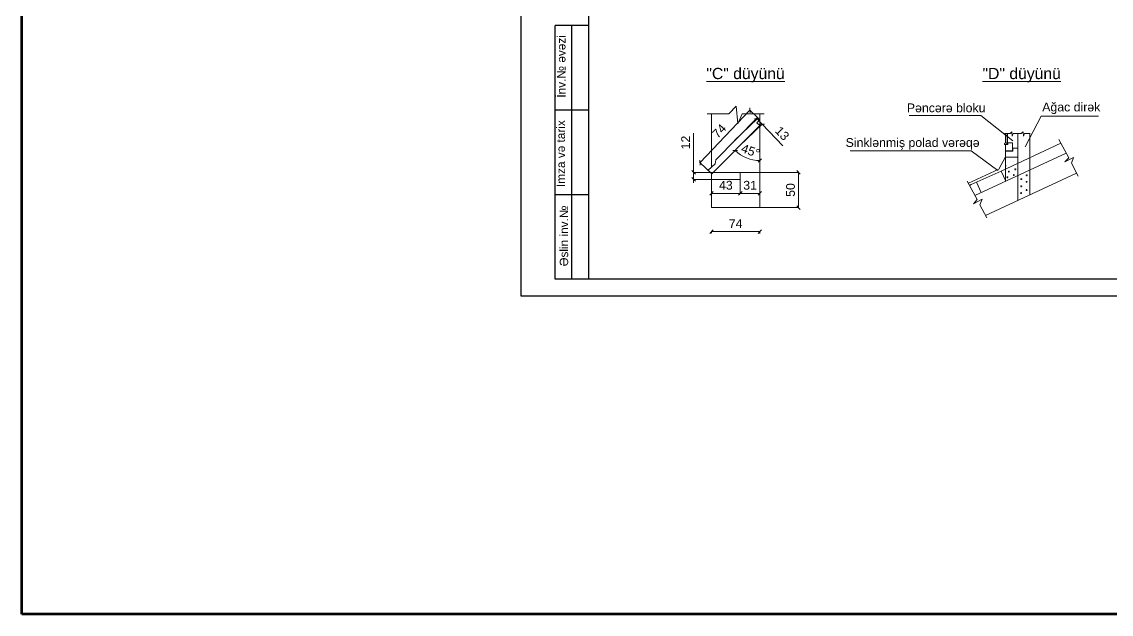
# Model space of a CAD drawing. Header units: millimetres. Extents: x 120281 to 1416367021, y -641565767 to 918373.
# Drawn here: x 1074033 to 1104976, y 605936 to 622770 of the extents above; entities that cross this region are included whole.
import ezdxf

# ---------------------------------------------------------------- set-up
doc = ezdxf.new("R2010")
doc.units = ezdxf.units.MM
for name, color, linetype, lineweight in [('oxlar', 150, 'Continuous', 20), ('перегородка', 130, 'Continuous', 20), ('размер', 90, 'Continuous', 40), ('размер 1', 6, 'Continuous', 15)]:
    doc.layers.add(name, color=color, linetype=linetype, lineweight=lineweight)
doc.styles.add('ARIAL', font='arial.ttf')
doc.styles.get("Standard").update_dxf_attribs({"font": 'arial.ttf'})
doc.dimstyles.new('OLCU OXU XARICI', dxfattribs={"dimtxt": 250, "dimasz": 100, "dimexe": 1.25, "dimexo": 0.625, "dimgap": 100, "dimtad": 1, "dimtxsty": 'Standard', "dimblk": 'OBLIQUE', "dimcen": 2.5, "dimadec": 0, "dimazin": 0, "dimtfac": 1, "dimtmove": 0, "dimatfit": 3, "dimldrblk": 'OBLIQUE', "dimfxl": 1, "dimlwd": 9, "dimlwe": 9, "dimarcsym": 0})

# ---------------------------------------------------------------- blocks, each defined once
blk = doc.blocks.new('_Oblique')
at = {"color": 0, "linetype": 'ByBlock', "lineweight": -2}
blk.add_line((-0.5, -0.5), (0.5, 0.5), dxfattribs=at)
blk = doc.blocks.new('*D610')
at = {"layer": 'Defpoints', "color": 0, "lineweight": 53, "transparency": 16777216}
for p in [(1094716, 620255), (1094930, 620050), (1093632, 618448)]:
    blk.add_point(p, dxfattribs=at)
at = {"layer": 'oxlar', "color": 0, "lineweight": 9, "transparency": 16777216}
for p, q in [((1093297, 618769), (1094716, 620255)), ((1094930, 620050), (1094715, 620256)), ((1093632, 618449), (1093296, 618769))]:
    blk.add_line(p, q, dxfattribs=at)
at = {"layer": 'oxlar', "color": 0, "lineweight": 9, "transparency": 16777216, "xscale": 100, "yscale": 100, "zscale": 100}
for p, rotation in [((1094716, 620255), 46.32763180783252), ((1093297, 618769), 226.3276318078325)]:
    blk.add_blockref('_Oblique', p, dxfattribs=dict(at, rotation=rotation))
at = {"layer": 'oxlar', "color": 0, "transparency": 16777216, "insert": (1093843, 619667), "char_height": 250, "attachment_point": 5, "rotation": 46.3276}
blk.add_mtext('74', dxfattribs=at)
blk = doc.blocks.new('*D617')
at = {"layer": 'Defpoints', "color": 0, "lineweight": 53, "transparency": 16777216}
for p in [(1094965, 618490), (1096096, 618490), (1094909, 617490)]:
    blk.add_point(p, dxfattribs=at)
at = {"layer": 'oxlar', "color": 0, "lineweight": 9, "transparency": 16777216}
for p, q in [((1094966, 618490), (1096097, 618490)), ((1096096, 617490), (1096096, 618490)), ((1094910, 617490), (1096097, 617490))]:
    blk.add_line(p, q, dxfattribs=at)
at = {"layer": 'oxlar', "color": 0, "lineweight": 9, "transparency": 16777216, "xscale": 100, "yscale": 100, "zscale": 100}
for p, rotation in [((1096096, 618490), 90), ((1096096, 617490), 270)]:
    blk.add_blockref('_Oblique', p, dxfattribs=dict(at, rotation=rotation))
at = {"layer": 'oxlar', "color": 0, "transparency": 16777216, "insert": (1095868, 617990), "char_height": 250, "attachment_point": 5, "rotation": 90}
blk.add_mtext('50', dxfattribs=at)
blk = doc.blocks.new('*D618')
at = {"layer": 'Defpoints', "color": 0, "lineweight": 53, "transparency": 16777216}
for p in [(1093621, 616765), (1094996, 616809), (1094996, 616754)]:
    blk.add_point(p, dxfattribs=at)
at = {"layer": 'oxlar', "color": 0, "lineweight": 9, "transparency": 16777216}
for p, q in [((1093621, 616766), (1093621, 616810)), ((1093621, 616809), (1094996, 616809)), ((1094996, 616754), (1094996, 616810))]:
    blk.add_line(p, q, dxfattribs=at)
at = {"layer": 'oxlar', "color": 0, "lineweight": 9, "transparency": 16777216, "xscale": 100, "yscale": 100, "zscale": 100, "rotation": 180}
blk.add_blockref('_Oblique', (1093621, 616809), dxfattribs=at)
at = {"layer": 'oxlar', "color": 0, "lineweight": 9, "transparency": 16777216, "xscale": 100, "yscale": 100, "zscale": 100}
blk.add_blockref('_Oblique', (1094996, 616809), dxfattribs=at)
at = {"layer": 'oxlar', "color": 0, "transparency": 16777216, "insert": (1094309, 617034), "char_height": 250, "attachment_point": 5}
blk.add_mtext('74', dxfattribs=at)
blk = doc.blocks.new('*D619')
at = {"layer": 'Defpoints', "color": 0, "lineweight": 53, "transparency": 16777216}
for p in [(1094442, 618411), (1093621, 617832), (1094442, 617895)]:
    blk.add_point(p, dxfattribs=at)
at = {"layer": 'oxlar', "color": 0, "lineweight": 9, "transparency": 16777216}
for p, q in [((1094442, 618410), (1094442, 617894)), ((1093621, 617833), (1093621, 617896)), ((1093621, 617895), (1094442, 617895))]:
    blk.add_line(p, q, dxfattribs=at)
at = {"layer": 'oxlar', "color": 0, "lineweight": 9, "transparency": 16777216, "xscale": 100, "yscale": 100, "zscale": 100, "rotation": 180}
blk.add_blockref('_Oblique', (1093621, 617895), dxfattribs=at)
at = {"layer": 'oxlar', "color": 0, "lineweight": 9, "transparency": 16777216, "xscale": 100, "yscale": 100, "zscale": 100}
blk.add_blockref('_Oblique', (1094442, 617895), dxfattribs=at)
at = {"layer": 'oxlar', "color": 0, "transparency": 16777216, "insert": (1094031, 618123), "char_height": 250, "attachment_point": 5}
blk.add_mtext('43', dxfattribs=at)
blk = doc.blocks.new('*D620')
at = {"layer": 'Defpoints', "color": 0, "lineweight": 53, "transparency": 16777216}
for p in [(1094442, 618411), (1094996, 617944), (1094996, 617895)]:
    blk.add_point(p, dxfattribs=at)
at = {"layer": 'oxlar', "color": 0, "lineweight": 9, "transparency": 16777216}
for p, q in [((1094442, 618410), (1094442, 617894)), ((1094996, 617943), (1094996, 617894)), ((1094442, 617895), (1094996, 617895))]:
    blk.add_line(p, q, dxfattribs=at)
at = {"layer": 'oxlar', "color": 0, "lineweight": 9, "transparency": 16777216, "xscale": 100, "yscale": 100, "zscale": 100, "rotation": 180}
blk.add_blockref('_Oblique', (1094442, 617895), dxfattribs=at)
at = {"layer": 'oxlar', "color": 0, "lineweight": 9, "transparency": 16777216, "xscale": 100, "yscale": 100, "zscale": 100}
blk.add_blockref('_Oblique', (1094996, 617895), dxfattribs=at)
at = {"layer": 'oxlar', "color": 0, "transparency": 16777216, "insert": (1094719, 618123), "char_height": 250, "attachment_point": 5}
blk.add_mtext('31', dxfattribs=at)
blk = doc.blocks.new('*D621')
at = {"layer": 'Defpoints', "color": 0, "lineweight": 53, "transparency": 16777216}
for p in [(1095059, 619862), (1094277, 619392), (1094420, 619245)]:
    blk.add_point(p, dxfattribs=at)
at = {"layer": 'oxlar', "color": 0, "lineweight": 9, "transparency": 16777216}
for p, q in [((1094278, 619393), (1094918, 620010)), ((1094420, 619245), (1095060, 619863)), ((1094917, 620009), (1095059, 619862)), ((1095059, 619862), (1095652, 619248))]:
    blk.add_line(p, q, dxfattribs=at)
at = {"layer": 'oxlar', "color": 0, "lineweight": 9, "transparency": 16777216, "xscale": 100, "yscale": 100, "zscale": 100}
for p, rotation in [((1094917, 620009), 133.9831385577278), ((1095059, 619862), 313.9831385577278)]:
    blk.add_blockref('_Oblique', p, dxfattribs=dict(at, rotation=rotation))
at = {"layer": 'oxlar', "color": 0, "transparency": 16777216, "insert": (1095630, 619598), "char_height": 250, "attachment_point": 5, "rotation": 313.9831}
blk.add_mtext('13', dxfattribs=at)
blk = doc.blocks.new('*D622')
at = {"layer": 'Defpoints', "color": 0, "lineweight": 53, "transparency": 16777216}
for p in [(1093114, 618490), (1094190, 618291), (1094483, 618490)]:
    blk.add_point(p, dxfattribs=at)
at = {"layer": 'oxlar', "color": 0, "lineweight": 9, "transparency": 16777216}
for p, q in [((1093114, 618490), (1093114, 619605)), ((1094482, 618490), (1093113, 618490)), ((1094189, 618291), (1093113, 618291)), ((1093114, 618291), (1093114, 618490)), ((1093114, 618291), (1093114, 618191))]:
    blk.add_line(p, q, dxfattribs=at)
at = {"layer": 'oxlar', "color": 0, "lineweight": 9, "transparency": 16777216, "xscale": 100, "yscale": 100, "zscale": 100}
for p, rotation in [((1093114, 618490), 270), ((1093114, 618291), 90)]:
    blk.add_blockref('_Oblique', p, dxfattribs=dict(at, rotation=rotation))
at = {"layer": 'oxlar', "color": 0, "transparency": 16777216, "insert": (1092889, 619339), "char_height": 250, "attachment_point": 5, "rotation": 90}
blk.add_mtext('12', dxfattribs=at)
blk = doc.blocks.new('*D628')
at = {"layer": 'Defpoints', "color": 0, "lineweight": 53, "transparency": 16777216}
for p in [(1094996, 619823), (1094500, 618960), (1093632, 618448), (1094996, 618487)]:
    blk.add_point(p, dxfattribs=at)
at = {"layer": 'oxlar', "color": 0, "lineweight": 9, "transparency": 16777216}
for p, q in [((1093632, 618449), (1094296, 619117)), ((1094996, 618488), (1094996, 618829))]:
    blk.add_line(p, q, dxfattribs=at)
blk.add_arc((1094996, 619823), 996, 225.2218, 270, dxfattribs=at)
at = {"layer": 'oxlar', "color": 0, "lineweight": 9, "transparency": 16777216, "xscale": 100, "yscale": 100, "zscale": 100}
for p, rotation in [((1094295, 619116), 135.2217863401723), ((1094996, 618827), 1.199e-12)]:
    blk.add_blockref('_Oblique', p, dxfattribs=dict(at, rotation=rotation))
at = {"layer": 'oxlar', "color": 0, "transparency": 16777216, "insert": (1094733, 619101), "char_height": 250, "attachment_point": 5, "rotation": 340.018}
blk.add_mtext('45°', dxfattribs=at)

msp = doc.modelspace()

# ---------------------------------------------------------------- linework, layer by layer
at = {"color": 3, "lineweight": 106}
msp.add_lwpolyline([(1074032.97345, 917284.32713), (1142049.03488, 917284.32713), (1142049.03488, 605936.3661), (1074032.97345, 605936.3661)], close=True, dxfattribs=at)
at = {"layer": 'oxlar', "color": 0}
for p, q in [((1093497.60551, 620153.04293), (1094117.65489, 620153.04293)), ((1093621.00749, 618637.05494), (1093621.00749, 620153.04293)), ((1094117.65489, 620153.04293), (1094327.28415, 620371.38418)), ((1094327.28415, 620371.38418), (1094375.52257, 619879.35229)), ((1094371.6961, 619870.53721), (1094494.32688, 620153.04293)), ((1094494.32688, 620153.04293), (1095117.08564, 620153.04293)), ((1094996.00749, 620153.04293), (1094996.00749, 618487.07543)), ((1101268.99949, 620111.21596), (1099241.69061, 620111.21596)), ((1102181.47853, 619383.17418), (1101268.99949, 620111.21596)), ((1094996.69932, 619823.70136), (1093632.01676, 618448.41259)), ((1094931.93216, 620048.09605), (1093743.80638, 618850.73624)), ((1094994.55317, 619982.1575), (1094912.40328, 619899.0499)), ((1094914.80401, 619900.13541), (1094996.00749, 619819.55817)), ((1094930.49071, 620049.61387), (1094996.00749, 619980.62613)), ((1102533.85458, 619212.95511), (1102988.8807, 620083.6841)), ((1102988.8807, 620083.6841), (1104617.73769, 620083.6841)), ((1101946.55965, 619592.36816), (1102101.57199, 619592.36816)), ((1101977.41014, 619324.44902), (1101977.41014, 619592.36816)), ((1101977.41014, 619324.44902), (1101977.41014, 619592.36816)), ((1102018.37885, 619592.36816), (1102018.37885, 619288.0276)), ((1102018.37885, 619564.95076), (1102034.80272, 619573.75675)), ((1102018.37885, 619556.21487), (1102034.80272, 619565.02087)), ((1102018.37885, 619517.95587), (1102034.80272, 619526.76186)), ((1102018.37885, 619509.21998), (1102034.80272, 619518.02598)), ((1102034.80272, 619592.36816), (1102034.80272, 619288.0276)), ((1102101.57199, 619592.36816), (1102153.97931, 619646.95348)), ((1102153.97931, 619646.95348), (1102166.03891, 619523.9455)), ((1102165.08229, 619521.74173), (1102195.73999, 619592.36816)), ((1102195.73999, 619592.36816), (1102351.42968, 619592.36816)), ((1102267.23955, 619592.36816), (1102422.2519, 619592.36816)), ((1102320.75584, 619592.36816), (1102320.75584, 617695.36477)), ((1102321.16014, 619592.36816), (1102321.16014, 618926.67374)), ((1102422.2519, 619592.36816), (1102474.65921, 619646.95348)), ((1102474.65921, 619646.95348), (1102486.71882, 619523.9455)), ((1102485.7622, 619521.74173), (1102516.41989, 619592.36816)), ((1102516.41989, 619592.36816), (1102672.10958, 619592.36816)), ((1102664.10154, 619592.36816), (1102664.10154, 617855.04101)), ((1103545.4628, 619318.07433), (1101847.67258, 618528.5006)), ((1102000.8065, 619334.41927), (1101958.55553, 619316.41421)), ((1102044.02707, 619279.6509), (1101960.92409, 619279.6509)), ((1101977.41014, 618242.18729), (1101977.41014, 619279.6509)), ((1101977.41014, 618926.67374), (1101977.41014, 619279.6509)), ((1102011.83904, 619334.41927), (1102000.8065, 619334.41927)), ((1102011.83904, 619334.41927), (1102011.83904, 619279.6509)), ((1102018.37885, 619470.96098), (1102034.80272, 619479.76697)), ((1102018.37885, 619462.22509), (1102034.80272, 619471.03108)), ((1102018.37885, 619417.19008), (1102034.80272, 619425.99608)), ((1102018.37885, 619408.4542), (1102034.80272, 619417.26019)), ((1102018.37885, 619363.41919), (1102034.80272, 619372.22518)), ((1102018.37885, 619354.68331), (1102034.80272, 619363.4893)), ((1102018.37885, 619309.6483), (1102034.80272, 619318.45429)), ((1102018.37885, 619300.91241), (1102034.80272, 619309.71841)), ((1102034.80272, 619288.0276), (1102018.37885, 619288.0276)), ((1102044.02707, 619332.51646), (1102044.02707, 619279.6509)), ((1102172.34657, 619332.51646), (1102044.02707, 619332.51646)), ((1102172.34657, 619105.29537), (1102172.34657, 619332.51646)), ((1102186.61509, 619092.41146), (1102186.61509, 619176.67374)), ((1102186.61509, 619176.67374), (1102321.16014, 619176.67374)), ((1102320.75584, 617695.36477), (1102320.75584, 619279.6509)), ((1103485.61422, 619428.64214), (1103769.42338, 618904.31629)), ((1100997.16284, 619099.06809), (1097565.63851, 619099.06809)), ((1101751.32578, 618548.68137), (1100997.16284, 619099.06809)), ((1103695.36385, 619041.13825), (1101105.57001, 617836.72962)), ((1101977.41014, 618930.98772), (1101785.00137, 618584.00407)), ((1101977.41014, 619105.29537), (1102172.86542, 619105.29537)), ((1102186.61509, 619092.41146), (1101977.41014, 619092.41146)), ((1101977.41014, 618926.67374), (1102321.16014, 618926.67374)), ((1103660.14663, 618788.79516), (1103906.79986, 618913.68287)), ((1103769.42338, 618904.31629), (1103660.14663, 618788.79516)), ((1103906.79986, 618913.68287), (1103847.4782, 618751.32885)), ((1093726.92899, 618737.1552), (1093530.44617, 618551.47069)), ((1093743.80638, 618850.73624), (1093726.92899, 618737.1552)), ((1101785.00137, 618584.00407), (1100919.06414, 618181.2916)), ((1101988.07118, 618678.44364), (1101977.41014, 618673.48562)), ((1102229.34851, 618579.46652), (1102274.41187, 618579.46652)), ((1102251.67005, 618601.50233), (1102251.67005, 618556.14871)), ((1103847.4782, 618751.32885), (1104037.93196, 618382.9101)), ((1093532.41265, 618549.51965), (1093622.15455, 618456.88711)), ((1093621.00749, 618291.29866), (1093621.00749, 618458.07111)), ((1093621.00749, 617490.26522), (1093621.00749, 618291.29866)), ((1094441.71514, 618291.29866), (1093621.00749, 618291.29866)), ((1094441.71514, 618291.29866), (1094441.71514, 618490.26522)), ((1094441.71514, 618490.26522), (1094996.00749, 618490.26522)), ((1094996.00749, 618490.26522), (1094996.00749, 617490.26522)), ((1101851.195, 618528.73716), (1100996.47528, 618142.59381)), ((1103991.65371, 618472.43196), (1101401.52138, 617267.86591)), ((1101980.08901, 618243.43313), (1101851.195, 618528.73716)), ((1102005.05804, 618351.4771), (1102050.1214, 618351.4771)), ((1102027.37958, 618373.51291), (1102027.37958, 618328.1593)), ((1102046.84233, 618514.63524), (1102091.90569, 618514.63524)), ((1102069.16387, 618536.67105), (1102069.16387, 618491.31743)), ((1102187.56422, 618416.30839), (1102232.62758, 618416.30839)), ((1102209.88576, 618438.3442), (1102209.88576, 618392.99058)), ((1102398.89483, 618302.59853), (1102443.95818, 618302.59853)), ((1102421.21637, 618324.63435), (1102421.21637, 618279.28073)), ((1102554.79433, 618408.19882), (1102599.85768, 618408.19882)), ((1102574.6365, 618245.96864), (1102574.6365, 618200.61502)), ((1102577.11587, 618430.23463), (1102577.11587, 618384.88101)), ((1100886.48132, 618241.48703), (1101170.29048, 617717.16119)), ((1100996.47528, 618142.59381), (1100951.59404, 618121.19394)), ((1101282.11768, 617918.83482), (1101149.74543, 618211.83786)), ((1102398.68566, 618097.81791), (1102443.74902, 618097.81791)), ((1102421.0072, 618119.85372), (1102421.0072, 618074.5001)), ((1102552.31496, 618223.93283), (1102597.37832, 618223.93283)), ((1102552.31496, 617988.04185), (1102597.37832, 617988.04185)), ((1102574.6365, 618010.07766), (1102574.6365, 617964.72404)), ((1101061.01373, 617601.64005), (1101307.66697, 617726.52777)), ((1101170.29048, 617717.16119), (1101061.01373, 617601.64005)), ((1101307.66697, 617726.52777), (1101248.3453, 617564.17374)), ((1102394.8755, 617903.60974), (1102439.93886, 617903.60974)), ((1102417.19704, 617925.64555), (1102417.19704, 617880.29193)), ((1093621.00749, 617490.26522), (1094996.00749, 617490.26522)), ((1101248.3453, 617564.17374), (1101438.79906, 617195.75499))]:
    msp.add_line(p, q, dxfattribs=at)
msp.add_open_spline([(1101958.55553, 619316.41421), (1101958.55553, 619316.41421), (1101951.01231, 619315.0808), (1101947.28427, 619309.39965), (1101944.75302, 619305.54228), (1101944.61812, 619300.71425), (1101945.18322, 619296.09301), (1101945.72245, 619291.68338), (1101946.93928, 619287.27582), (1101950.08567, 619284.18707), (1101955.35173, 619279.01747), (1101963.74248, 619279.6509), (1101963.74248, 619279.6509)], degree=3, knots=[0, 0, 0, 0, 1, 1, 1, 2, 2, 2, 3, 3, 3, 4, 4, 4, 4], dxfattribs=at)
at = {"layer": 'размер', "color": 0, "lineweight": 30}
for p, q in [((1089178.53128, 615453.5924), (1089178.53128, 622661.29079)), ((1090139.55773, 622661.29079), (1089178.53128, 622661.29079)), ((1089659.04451, 615453.5924), (1089659.04451, 622661.29079)), ((1090139.55773, 620258.72466), (1089178.53128, 620258.72466)), ((1090139.55773, 617856.15853), (1089178.53128, 617856.15853)), ((1090139.55773, 615453.5924), (1089178.53128, 615453.5924))]:
    msp.add_line(p, q, dxfattribs=at)
at = {"layer": 'размер 1', "color": 0, "lineweight": 30}
for points in [[(1088217.50483, 643515.5648), (1128580.61582, 643515.5648), (1128580.61582, 614973.07917), (1088217.50483, 614973.07917)], [(1090139.55773, 643035.05158), (1128100.1026, 643035.05158), (1128100.1026, 615453.5924), (1090139.55773, 615453.5924)]]:
    msp.add_lwpolyline(points, close=True, dxfattribs=at)

# ---------------------------------------------------------------- texts
at = {"layer": 'oxlar', "color": 0, "char_height": 250, "attachment_point": 1}
for s, insert, width in [('{\\fArial|b0|i0|c238|p34;Pəncərə bloku}', (1099172.12046, 620449.34095), 3185.4709229), ('{\\fArial|b0|i0|c238|p34;Ağac dirək}', (1103017.60732, 620473.81631), 3185.4709229), ('{\\fArial|b0|i0|c238|p34;Sinklənmiş polad vərəqə}', (1097433.08381, 619464.22475), 3828.42477)]:
    msp.add_mtext(s, dxfattribs=dict(at, insert=insert, width=width))
at = {"layer": 'перегородка', "color": 0, "lineweight": 30, "char_height": 240.2566131, "attachment_point": 1, "rotation": 90, "style": 'ARIAL'}
for s, insert in [('İnv.№ əvəzi ', (1089236.19296, 620614.30425)), ('İmza və tarix ', (1089222.11552, 618073.11408)), ('Əslin inv.№ ', (1089311.2528, 615818.78225))]:
    msp.add_mtext(s, dxfattribs=dict(at, insert=insert))
at = {"layer": 'перегородка', "color": 0, "char_height": 319.2, "attachment_point": 1, "style": 'ARIAL'}
for s, insert in [('{\\fArial|b0|i0|c238|p34;\\L"C" düyünü}', (1093476.78798, 621460.37726)), ('{\\fArial|b0|i0|c238|p34;\\L"D" düyünü}', (1101320.59521, 621460.37726))]:
    msp.add_mtext(s, dxfattribs=dict(at, insert=insert))

# ---------------------------------------------------------------- dimensions: what is measured, and where the dimension line sits
at = {"layer": 'oxlar', "color": 0}
for base, p1, p2, angle, text, picture, middle in [((1094715.56263, 620254.80539), (1093632.01676, 618448.41259), (1094930.49071, 620049.61387), 46.327631808, '74', '*D610', (1093843.36948, 619667.06067)), ((1096096.14024, 618490.26522), (1094908.89262, 617490.26522), (1094965.05615, 618490.26522), 90, '50', '*D617', (1095868.49699, 617990.26522))]:
    dim = msp.add_linear_dim(base=base, p1=p1, p2=p2, angle=angle, text=text, dimstyle='OLCU OXU XARICI', dxfattribs=at)
    dim.commit()
    dim.dimension.update_dxf_attribs({"geometry": picture, "text_midpoint": middle})
dim = msp.add_angular_dim_3p(base=(1094500.46807, 618959.56657), center=(1094996.00749, 619823.00416), p1=(1093632.01676, 618448.41259), p2=(1094996.00749, 618487.07543), dimstyle='OLCU OXU XARICI', dxfattribs=at)
dim.commit()
dim.dimension.update_dxf_attribs({"geometry": '*D628', "text_midpoint": (1094655.80928, 618887.4033), "dimtype": 165})
for base, p1, p2, angle, text, picture, middle in [((1095059.18588, 619861.72035), (1094277.31902, 619392.10637), (1094419.72003, 619244.55894), 313.983138558, '13', '*D621', (1095466.2658, 619439.92842)), ((1093114.43174, 618490.26522), (1094189.92155, 618291.29866), (1094482.69405, 618490.26522), 90, '12', '*D622', (1093114.43174, 619338.71511))]:
    dim = msp.add_linear_dim(base=base, p1=p1, p2=p2, angle=angle, text=text, dimstyle='OLCU OXU XARICI', dxfattribs=at)
    dim.commit()
    dim.dimension.update_dxf_attribs({"geometry": picture, "text_midpoint": middle, "dimtype": 160})
for base, p1, p2, text, picture, middle in [((1094441.71514, 617895.20201), (1093621.00749, 617832.46505), (1094441.71514, 618411.03926), '43', '*D619', (1094031.36132, 618122.93052)), ((1094996.00749, 616809.09777), (1093621.00749, 616764.92898), (1094996.00749, 616753.69627), '74', '*D618', (1094308.50749, 617034.09777))]:
    dim = msp.add_linear_dim(base=base, p1=p1, p2=p2, text=text, dimstyle='OLCU OXU XARICI', dxfattribs=at)
    dim.commit()
    dim.dimension.update_dxf_attribs({"geometry": picture, "text_midpoint": middle})
dim = msp.add_linear_dim(base=(1094996.00749, 617895.20201), p1=(1094441.71514, 618411.03926), p2=(1094996.00749, 617943.99743), text='31', dimstyle='OLCU OXU XARICI', dxfattribs=at)
dim.commit()
dim.dimension.update_dxf_attribs({"geometry": '*D620', "text_midpoint": (1094718.86132, 617895.20201), "dimtype": 160})

doc.saveas('drawing.dxf')
